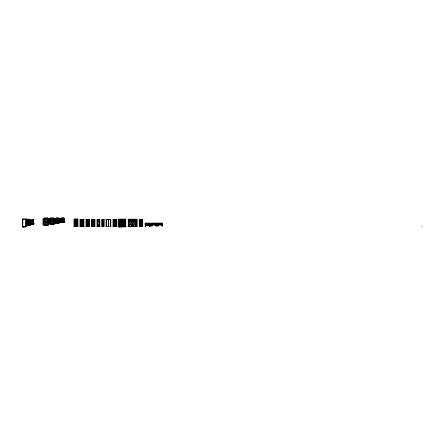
<?xml version="1.0" encoding="UTF-8"?>
<svg xmlns="http://www.w3.org/2000/svg" width="445" height="445" viewBox="0 0 445 445"><rect width="100%" height="100%" fill="white"/><g stroke="black" fill="none" stroke-linecap="round" stroke-linejoin="round"><path stroke-width="0.67" d="M27.362 225.103L27.351 219.713L30.149 219.696L30.149 225.292M27.429 219.786L27.429 225.025L27.429 219.786L30.049 219.786L30.049 225.025M27.518 225.014L27.49 219.786M28.708 224.664L28.708 222.428L28.764 224.658M28.708 220.002L28.764 222.255M29.865 219.975L29.865 222.283L29.887 219.952L27.59 219.952L27.59 224.708L29.887 224.708L29.887 219.952M29.982 222.405L29.982 219.786L29.96 225.014M31.662 222.483L32.496 222.639M31.662 220.464L32.374 220.464M31.834 220.559L31.706 219.719L31.662 220.536M32.93 220.553L32.969 219.719L32.886 220.536L33.614 220.587L33.564 220.019L32.969 219.98L33.102 220.464M33.314 222.45L33.102 219.98L32.969 220.464L33.636 220.464L33.592 219.719L33.275 220.57M33.692 223.868L32.98 224.091M48.477 224.831L48.739 225.159M54.607 223.785L54.869 224.108M59.413 222.689L59.675 223.017M61.221 222.094L60.509 222.061L60.331 222.45M64.481 222.122L64.742 222.45M33.319 222.695L33.636 223.001L33.748 222.667L32.852 222.628M32.185 219.98L32.057 220.464L32.329 219.719L32.24 222.962M31.934 224.046L32.062 223.568L32.196 224.046M31.923 224.241L32.196 223.568L31.667 223.568L32.246 223.523L32.229 224.241L31.667 224.046M33.453 219.98L33.453 220.464M33.242 224.046L33.369 223.568L33.503 224.046M33.242 223.568L33.369 224.046L33.503 223.568L32.98 223.568L33.575 223.523M114.944 226.683L114.944 219.702L113.375 223.229L114.944 226.683L116.518 223.156L114.944 219.702L113.375 223.14L114.944 226.683L116.518 223.229L114.944 219.702L113.375 223.156M89.033 226.683L89.033 219.658L86.33 219.658L86.33 226.683L88.978 223.195L86.374 219.702L88.994 219.702M142.361 219.691L139.563 223.184L142.361 226.672L142.361 219.691L139.563 219.691M33.114 222.066L33.509 223.001L33.598 222.595L32.852 222.695M77.597 226.683L77.597 219.307L74.371 219.307L74.371 226.683L77.558 223.156L74.426 219.702L77.558 223.156M74.415 219.352L74.415 226.683L77.558 223.173L74.415 219.702M83.582 226.683L83.582 219.658L80.35 219.658L80.395 226.683L83.521 223.156L80.395 219.702L83.538 219.702M83.538 223.245L80.406 226.683L83.538 223.156M74.415 226.683L77.558 223.229M80.395 226.683L83.538 223.229L80.395 219.702M27.64 222.255L27.64 220.002M32.062 220.559L31.929 221.721L32.207 221.332M33.219 221.015L33.269 220.57M120.973 223.329L120.973 222.984M123.593 223.329L123.593 222.984M31.617 222.75L32.185 222.483L32.374 222.962L32.374 222.667M31.706 222.745L32.185 222.611L31.706 222.483L31.662 222.962L31.662 222.444M93.183 222.928L93.355 223.106M32.29 220.575L32.385 220.158M33.653 220.153L33.536 219.719M44.177 218.139L47.671 218.139M50.307 218.139L53.8 218.139M56.07 218.139L58.862 218.139M61.137 218.139L63.93 218.139M56.037 218.239L58.896 218.239M61.271 218.195L63.891 218.195M61.137 218.534L63.93 218.534M44.177 218.623L47.671 218.623M50.307 218.623L53.8 218.623M56.07 218.578L58.862 218.578M61.488 218.578L63.585 218.578M59.675 218.64L58.623 218.64L58.629 222.789L59.675 222.789L59.675 218.64L59.669 222.789M26.311 218.918L22.384 218.829L22.384 226.683M63.846 218.884L64.592 218.862L64.592 220.325L63.846 220.325M55.414 218.929L56.153 218.929M58.779 218.929L59.519 218.929M43.26 219.101L44.35 219.101M47.498 219.101L48.588 219.101M49.389 219.101L50.48 219.101M53.628 219.101L54.718 219.101M55.414 219.062L56.153 219.062M58.779 219.062L59.519 219.062M60.481 219.018L61.221 219.018M63.846 219.018L64.592 219.018M55.414 219.19L56.153 219.19M58.779 219.19L59.519 219.19M60.481 219.146L61.221 219.146M63.846 219.146L64.592 219.146M43.26 219.235L44.35 219.235M47.498 219.235L48.588 219.235M49.389 219.235L50.48 219.235M53.628 219.235L54.718 219.235M60.481 219.279L61.221 219.279M63.846 219.279L64.592 219.279M118.787 219.263L125.774 219.263M43.26 219.363L44.35 219.363M47.498 219.363L48.588 219.363M49.389 219.363L50.48 219.363M53.628 219.363L54.718 219.363M55.414 219.324L56.153 219.324M58.779 219.324L59.519 219.324M118.748 219.307L125.818 219.307M28.736 219.457L27.329 219.391L27.329 225.415L28.736 225.415L28.736 219.218L27.423 219.218L27.351 219.713M55.414 219.452L56.153 219.452M58.779 219.452L59.519 219.452M60.481 219.407L61.221 219.407M63.846 219.407L64.592 219.407M43.26 219.496L44.35 219.496M47.498 219.496L48.588 219.496M49.389 219.496L50.48 219.496M53.628 219.496L54.718 219.496M60.481 219.541L61.221 219.541M63.846 219.541L64.592 219.541M43.26 219.63L44.35 219.63M47.498 219.63L48.588 219.63M49.389 219.63L50.48 219.63M53.628 219.63L54.718 219.63M55.414 219.585L56.153 219.585M58.779 219.585L59.519 219.585M55.414 219.713L56.153 219.713M58.779 219.713L59.519 219.713M60.481 219.669L61.221 219.669M63.846 219.669L64.592 219.669M75.528 219.702L74.76 219.702L74.76 220.848L75.528 220.848L75.611 219.702L76.356 219.702L76.356 220.848L75.611 220.848M99.474 219.702L97.383 219.702L99.474 223.195L97.383 226.683L97.338 219.658L99.519 219.658L99.519 226.683M103.752 219.702L102.183 219.702L103.752 223.195L102.183 226.683L102.139 219.658L103.796 219.658L103.752 226.683M106.372 219.702L110.566 219.702L110.566 226.683M116.518 219.702L113.375 219.702L113.375 226.683M125.423 219.702L119.138 219.702L119.138 226.683L119.093 219.658L125.468 219.658L125.468 226.683M43.26 219.758L44.35 219.758M47.498 219.758L48.588 219.758M49.389 219.758L50.48 219.758M53.628 219.758L54.718 219.758M60.481 219.802L61.221 219.802M63.846 219.802L64.592 219.802M27.49 219.858L29.982 219.858M43.26 219.891L44.35 219.891M47.498 219.891L48.588 219.891M49.389 219.891L50.48 219.891M53.628 219.891L54.718 219.891M55.414 219.847L56.153 219.847M58.779 219.847L59.519 219.847M60.481 219.93L61.221 219.93M63.846 219.93L64.592 219.93M122.414 219.919L125.206 219.919L125.206 226.377L122.414 226.377M32.301 220.019L31.706 219.98L31.834 220.464M43.26 220.019L44.35 220.019M47.498 220.019L48.588 220.019M49.389 220.019L50.48 220.019M53.628 220.019L54.718 220.019M55.414 219.975L56.153 219.975M58.779 219.975L59.519 219.975M55.414 220.108L56.153 220.108M58.779 220.108L59.519 220.108M60.481 220.064L61.221 220.064M63.846 220.064L64.592 220.064M43.26 220.153L44.35 220.153M47.498 220.153L48.588 220.153M49.389 220.153L50.48 220.153M53.628 220.153L54.718 220.153M60.481 220.197L61.221 220.197M63.846 220.197L64.592 220.197M43.26 220.281L44.35 220.281M47.498 220.281L48.588 220.281M49.389 220.281L50.48 220.281M53.628 220.281L54.718 220.281M55.414 220.236L56.153 220.236M58.779 220.236L59.519 220.236M55.414 220.37L56.153 220.37M58.779 220.37L59.519 220.37M61.488 220.347L63.585 220.347M43.26 220.414L44.35 220.414M47.498 220.414L48.588 220.414M49.389 220.414L50.48 220.414M53.628 220.414L54.718 220.414M60.481 220.459L61.221 220.459L61.221 221.96L60.481 221.96L60.481 220.498L61.221 220.525M61.488 220.475L63.585 220.475M63.846 220.459L64.592 220.459L64.592 221.96L63.846 221.966M43.26 220.542L44.35 220.542M47.498 220.542L48.588 220.542M49.389 220.542L50.48 220.542M53.628 220.542L54.718 220.542M55.414 220.498L56.153 220.498M58.779 220.498L59.519 220.498M63.846 220.525L64.592 220.498M43.26 220.676L44.35 220.676M47.498 220.676L48.588 220.676M49.389 220.676L50.48 220.676M53.628 220.676L54.718 220.676M56.42 220.648L58.512 220.648M60.481 220.653L61.221 220.653M63.846 220.653L64.592 220.653M43.26 220.803L44.35 220.803M47.498 220.803L48.588 220.803M49.389 220.803L50.48 220.803M53.628 220.803L54.718 220.803M56.42 220.781L58.512 220.781M60.481 220.787L61.221 220.787M63.846 220.787L64.592 220.787M33.147 220.954L33.242 222.066M43.26 220.937L44.35 220.937M47.498 220.937L48.588 220.937M49.389 220.937L50.48 220.937M53.628 220.937L54.718 220.937M60.481 220.915L61.221 220.915M63.846 220.915L64.592 220.915M75.528 220.931L74.76 220.931L74.76 222.088L75.528 222.088L75.611 220.931L76.356 220.931L76.356 222.088L75.611 222.088M55.414 220.959L56.153 220.959M58.779 220.959L59.519 220.959M60.481 221.048L61.221 221.048M63.846 221.048L64.592 221.048M43.26 221.07L44.35 221.07M47.498 221.07L48.588 221.07M49.389 221.07L50.48 221.07M53.628 221.07L54.718 221.07M55.414 221.093L56.153 221.093M58.779 221.093L59.519 221.093M119.36 221.143L122.153 221.143M122.414 221.143L125.206 221.143M43.26 221.198L44.35 221.198M47.498 221.198L48.588 221.198M50.658 221.215L53.45 221.215M55.414 221.221L56.153 221.221M58.779 221.221L59.519 221.221M60.481 221.176L61.271 221.198L61.271 219.997M63.846 221.176L64.592 221.176M119.36 221.226L122.153 221.226M122.414 221.226L125.206 221.226M60.481 221.31L61.221 221.31M63.846 221.31L64.592 221.31M80.873 221.271L83.054 221.271M43.26 221.332L44.35 221.332M47.498 221.332L48.588 221.332M50.658 221.349L53.45 221.349M55.414 221.354L56.153 221.354M58.779 221.354L59.519 221.354M80.873 221.36L83.054 221.36M32.285 221.432L31.879 221.465M43.26 221.46L44.35 221.46M47.498 221.46L48.588 221.46M55.414 221.482L56.153 221.482M58.779 221.482L59.519 221.482M60.481 221.443L61.221 221.443M63.846 221.443L64.592 221.443M43.26 221.593L44.35 221.593M47.498 221.593L48.588 221.593M49.389 221.527L50.48 221.527M53.628 221.527L54.718 221.527M60.481 221.571L61.221 221.571M63.846 221.571L64.592 221.571M49.389 221.66L50.48 221.66M53.628 221.66L54.718 221.66M55.414 221.616L56.153 221.616M58.779 221.616L59.519 221.616M44.528 221.744L47.32 221.744M49.389 221.788L50.48 221.788M53.628 221.788L54.718 221.788M55.414 221.749L56.153 221.749M58.779 221.749L59.519 221.749M60.481 221.705L61.221 221.705M63.846 221.705L64.592 221.705M44.528 221.871L47.32 221.871M55.414 221.877L56.153 221.877M58.779 221.877L59.519 221.877M60.481 221.833L61.221 221.833M63.846 221.833L64.592 221.833M44.35 221.922L43.26 221.894L43.26 224.664L44.35 224.664L44.35 221.894M47.498 221.922L48.594 221.894L48.594 224.664L47.504 224.664L47.504 221.894M49.389 221.922L50.48 221.922M53.628 221.922L54.718 221.922M43.26 222.049L44.35 222.049M47.498 222.049L48.588 222.049M49.389 222.049L50.48 222.049M53.628 222.049L54.718 222.049M55.414 222.011L56.153 222.011M58.779 222.011L59.519 222.011M55.414 222.138L56.153 222.138M58.779 222.138L59.519 222.138M63.846 222.094L64.592 222.094M43.26 222.183L44.35 222.183M47.498 222.183L48.588 222.183M49.389 222.183L50.48 222.183M53.628 222.183L54.718 222.183M61.488 222.244L63.585 222.239M75.528 222.177L74.76 222.177L74.76 223.323L75.528 223.323L75.611 222.177L76.356 222.177L76.356 223.323L75.611 223.323M27.49 222.272L29.982 222.272M43.26 222.316L44.35 222.316M47.498 222.316L48.588 222.316M49.389 222.316L50.48 222.316M53.628 222.316L54.718 222.316M55.414 222.272L56.153 222.272M58.779 222.272L59.519 222.272M61.137 222.289L63.93 222.289M27.49 222.405L29.982 222.372M31.55 222.378L31.856 222.378M55.414 222.4L56.153 222.4M58.779 222.4L59.519 222.4M61.182 222.417L63.891 222.417M43.26 222.444L44.35 222.444M47.498 222.444L48.588 222.444M49.389 222.444L50.48 222.444M53.628 222.444L54.718 222.444M63.891 222.506L61.182 222.289M119.36 222.45L122.153 222.45M122.414 222.45L125.206 222.45M31.706 222.611L32.185 222.611M43.26 222.578L44.35 222.578M47.498 222.578L48.588 222.578M49.389 222.578L50.48 222.578M53.628 222.578L54.718 222.578M119.36 222.539L122.153 222.539M122.414 222.539L125.206 222.539M43.26 222.706L44.35 222.706M47.498 222.706L48.588 222.706M49.389 222.706L50.48 222.706M53.628 222.706L54.718 222.706M56.42 222.8L58.512 222.8M43.26 222.839L44.35 222.839M47.498 222.839L48.588 222.839M49.389 222.839L50.48 222.839M53.628 222.839L54.718 222.839M58.896 222.856L56.037 222.856L56.037 223.334L58.896 223.334L58.862 218.056L56.07 218.056L56.07 223.117L58.862 223.117M81.791 222.889L80.829 222.889L80.829 225.988L81.791 225.988L81.791 222.889L80.873 222.928M83.098 222.889L82.141 222.889L82.141 225.988L83.098 225.988L83.098 222.889L82.18 222.928M43.26 222.967L44.35 222.967M47.498 222.967L48.588 222.967M49.389 222.967L50.48 222.967M53.628 222.967L54.718 222.967M56.037 222.984L58.896 222.984M43.26 223.101L44.35 223.101M47.498 223.101L48.588 223.101M49.389 223.101L50.48 223.101M53.628 223.101L54.718 223.101M120.361 223.156L121.146 223.156M123.415 223.156L124.205 223.156M43.26 223.229L44.35 223.229M47.498 223.229L48.588 223.229M49.389 223.229L50.48 223.229M53.628 223.229L54.718 223.229M108.252 223.195L108.335 223.891M43.26 223.362L44.35 223.362M47.498 223.362L48.588 223.362M49.389 223.362L50.48 223.362M53.628 223.362L54.718 223.362M113.725 223.368L114.593 223.368M115.294 223.368L116.167 223.368M145.192 223.279L150.121 223.279M151.612 223.279L156.278 223.279M157.597 223.279L162.264 223.279M113.725 223.457L114.593 223.457M115.294 223.457L116.167 223.457M43.26 223.49L44.35 223.49M47.498 223.49L48.588 223.49M49.389 223.49L50.48 223.49M53.628 223.49L54.718 223.49M145.254 223.473L150.06 223.473M151.678 223.473L156.217 223.473M157.663 223.473L162.203 223.473M43.26 223.624L44.35 223.624M47.498 223.624L48.588 223.624M32.196 223.69L32.518 223.763M33.503 223.69L34.287 223.729L33.998 223.791M32.758 223.763L32.491 223.774M43.26 223.752L44.35 223.752M47.498 223.752L48.588 223.752M119.36 223.763L122.153 223.763M122.414 223.763L125.206 223.763M32.374 223.874L32.758 223.841M43.26 223.885L44.35 223.885M47.498 223.885L48.588 223.885M119.36 223.846L122.153 223.846M122.414 223.846L125.206 223.846M32.758 223.963L32.491 224.024M43.26 224.019L44.35 224.019M47.498 224.019L48.588 224.019M50.307 223.946L53.8 223.946M75.811 223.935L74.76 223.935L74.76 225.988L75.811 225.988L75.811 223.935L75.767 225.943L74.804 225.943L74.804 223.98M77.208 223.935L76.162 223.935L76.162 225.988L77.208 225.988L77.208 223.935L77.163 225.943L76.201 225.943L76.201 223.98M31.667 224.091L32.758 224.035M50.307 224.074L53.8 224.074M31.667 224.158L32.758 224.141M32.98 224.158L33.603 224.185M43.26 224.147L44.35 224.147M47.498 224.147L48.588 224.147M43.26 224.28L44.35 224.28M47.498 224.28L48.588 224.28M50.307 224.208L53.8 224.208M150.06 224.247L149.859 223.473M151.678 224.247L151.979 224.247M155.911 224.247L156.217 224.247M43.26 224.408L44.35 224.408M47.498 224.408L48.588 224.408M43.26 224.541L44.35 224.541M47.498 224.541L48.588 224.541M113.725 224.503L114.593 224.503M115.294 224.503L116.167 224.503M29.854 224.681L27.623 224.681L27.612 222.394M113.725 224.591L114.593 224.591M115.294 224.591L116.167 224.591M151.612 224.647L156.278 224.647M157.597 224.647L162.264 224.647M151.612 224.708L156.278 224.708M157.597 224.708L162.264 224.708M151.678 224.775L156.217 224.775M157.663 224.775L162.203 224.775M27.49 224.925L29.982 224.925M157.597 224.881L162.264 224.881L162.264 223.101L157.597 223.101L157.663 226.16L157.969 226.16L157.969 224.408M27.329 225.009L30.149 225.009M44.177 224.992L47.671 224.992M151.678 224.992L151.979 224.992M155.911 224.992L156.217 224.992M157.663 224.992L157.969 224.992M161.897 224.992L162.203 224.992M44.177 225.126L47.671 225.126M119.36 225.07L122.153 225.07M122.414 225.07L125.206 225.07M145.254 225.12L150.06 225.12M151.979 225.103L151.678 225.126L151.979 225.164M155.911 225.103L156.217 225.126L155.911 225.164M157.969 225.103L157.663 225.126L157.969 225.164M161.897 225.103L162.203 225.126L161.897 225.164M119.36 225.159L122.153 225.159M122.414 225.159L125.206 225.159M44.177 225.253L47.671 225.253M145.254 225.242L145.693 225.242M149.62 225.242L150.06 225.242M27.329 225.37L28.736 225.37M145.254 225.376L145.693 225.376M149.62 225.376L150.06 225.376M145.254 225.448L145.693 225.448M149.62 225.448L150.06 225.448M145.254 225.515L145.693 225.515M149.62 225.515L150.06 225.515M151.678 225.637L151.979 225.637M155.911 225.637L156.217 225.637M157.663 225.637L157.969 225.637M161.897 225.637L162.203 225.637M80.873 225.943L81.747 225.943M82.18 225.943L83.054 225.943M145.254 225.988L145.693 225.988M149.62 225.988L150.06 225.988M151.678 225.982L151.979 225.982M155.911 225.982L156.217 225.982M157.663 225.982L157.969 225.982M161.897 225.982L162.203 225.982M74.02 226.16L74.371 226.16M77.597 226.16L77.947 226.16M80 226.16L80.35 226.16M83.582 226.16L83.927 226.16M86.024 226.16L86.33 226.16M89.033 226.16L89.339 226.16M91.436 226.16L91.742 226.16M94.624 226.16L94.93 226.16M97.032 226.16L97.338 226.16M99.519 226.16L99.825 226.16M118.748 226.16L119.093 226.16M125.468 226.16L125.818 226.16M145.254 226.505L145.693 226.505M149.62 226.505L150.06 226.505M421.893 226.683L422.233 226.683M22.25 226.75L22.773 226.75M25.916 226.75L26.439 226.75M118.615 226.75L125.946 226.75M33.453 222.628L33.737 222.672M33.992 223.696L33.642 223.64M32.93 220.464L33.603 220.486M32.034 221.432C31.261 222.595 33.169 222.439 31.55 222.467M49.501 223.785L49.239 224.124M32.235 224.113L32.207 223.451L31.856 223.523M88.978 223.195L86.374 219.719L86.374 226.683M43.115 225.176L43.371 224.831M55.525 222.689L55.258 223.017M162.18 223.279L162.203 226.16L161.897 226.16L161.897 224.408M159.933 223.279L159.933 224.881M157.686 223.279L157.747 224.942M156.195 223.279L156.217 226.16L155.911 226.16L155.911 224.408L156.128 224.942M156.151 223.473L156.151 224.247M153.948 223.279L153.948 224.881M151.739 223.473L151.739 224.247M151.762 224.942L151.979 224.408L151.979 226.16L151.678 226.16L151.695 223.279M150.037 223.279L150.06 226.683L149.62 226.683L149.62 224.758M149.837 224.58L149.837 225.12M147.657 223.279L147.657 225.137M145.693 224.758L145.693 226.683L145.254 226.683L145.276 223.279M142.4 226.672L142.445 219.602L139.48 219.602L139.48 226.672M139.519 219.646L139.563 226.672M136.815 226.683L136.815 219.352L128.438 219.352L128.438 226.683M132.627 219.352L132.627 226.683M125.818 226.683L125.774 219.179L118.787 219.179L118.748 226.683M124.333 219.919L124.333 226.377M124.244 219.919L124.244 226.377M123.371 219.919L123.371 226.377M123.287 219.919L123.287 226.377M122.369 219.702L122.369 226.683M122.197 219.702L122.197 226.683M121.279 219.919L121.279 226.377M121.19 219.919L121.19 226.377M120.317 219.919L120.317 226.377M120.228 219.919L120.228 226.377M116.518 226.683L116.562 219.658L113.33 219.658L113.33 226.683M110.605 226.683L110.605 219.658L106.327 219.658L106.372 226.683M108.513 219.702L108.513 226.683M108.424 219.702L108.424 226.683M94.624 226.683L94.668 219.613L91.698 219.613L91.742 226.683M94.579 226.683L94.579 219.702L91.787 219.702L91.787 226.683M82.008 220.18L81.919 222.361M77.558 219.352L77.558 226.683M63.629 218.534L63.629 222.289M63.429 220.347L63.429 218.784L61.638 218.784L61.638 220.347M63.429 220.475L63.429 222.038L61.638 222.038L61.638 220.475M62.578 218.784L62.578 220.347M62.578 220.475L62.578 222.038M62.489 218.784L62.489 220.347M62.489 220.475L62.489 222.038M61.443 218.534L61.443 222.289M58.556 218.578L58.556 222.856M58.362 220.648L58.362 218.829L56.571 218.829L56.571 220.648M58.362 220.781L58.362 222.606L56.571 222.606L56.571 220.781M57.511 218.829L57.511 220.648M57.511 220.781L57.511 222.606M57.422 218.829L57.422 220.648M57.422 220.781L57.422 222.606M56.376 218.578L56.376 222.856M53.495 218.623L53.495 223.946M53.45 218.662L53.45 223.902M53.294 221.215L53.294 218.873L50.808 218.873L50.808 221.215M53.294 221.349L53.294 223.696L50.808 223.696L50.808 221.349M52.098 218.873L52.098 221.215M52.098 221.349L52.098 223.696M52.009 218.873L52.009 221.215M52.009 221.349L52.009 223.696M50.613 218.623L50.613 223.946M47.365 218.623L47.365 224.992M47.32 218.662L47.32 224.947M47.17 221.744L47.17 218.873L44.684 218.873L44.684 221.744M47.17 221.871L47.17 224.742L44.684 224.742L44.684 221.871M45.968 218.873L45.968 221.744M45.968 221.871L45.968 224.742M45.88 218.873L45.88 221.744M45.88 221.871L45.88 224.742M44.483 218.623L44.483 224.992M33.503 223.523L33.503 224.091M33.369 223.568L33.369 224.046M33.236 224.241L33.197 223.451L33.547 223.451L33.542 224.241L32.98 224.046M32.368 223.69L32.368 224.141M32.218 220.559L32.218 221.465M32.062 223.568L32.062 224.046M31.929 221.794L31.918 222.3M26.311 218.829L26.311 226.683M25.96 226.683L25.96 219.307L22.728 219.307L22.728 226.683M25.916 219.352L25.916 226.861L22.773 226.861L22.773 219.352M27.234 219.596L27.234 225.248L30.243 225.248L30.243 219.596L27.234 219.596M130.268 223.802L128.961 225.749L128.961 221.86L130.268 223.802M131.853 221.449L130.53 223.412L129.211 221.449L131.853 221.449M130.53 224.197L129.211 226.16L131.853 226.16L130.53 224.197M132.104 221.86L130.797 223.802L132.104 225.749L132.104 221.86M134.457 223.802L133.15 225.749L133.15 221.86L134.457 223.802M136.048 221.449L134.724 223.412L133.4 221.449L136.048 221.449M134.724 224.197L133.4 226.16L136.048 226.16L134.724 224.197M136.292 221.86L134.985 223.802L136.292 225.749L136.292 221.86M129.962 219.83L130.007 220.965L129.962 219.83M131.097 219.83L131.058 220.965L131.097 219.83M134.156 219.83L134.112 220.965L134.156 219.83M135.291 219.83L135.247 220.965L135.336 219.852M47.671 218.056L44.177 218.056L44.177 225.431L47.671 225.431L47.671 218.056M53.8 218.056L50.307 218.056L50.307 224.38L53.8 224.38L53.8 218.056M63.93 218.056L61.137 218.056L61.137 222.55L63.93 222.55L63.93 218.056M61.377 218.601L60.325 218.601L60.325 222.222L61.377 222.222L61.371 218.601M64.742 218.601L63.691 218.601L63.691 222.222L64.742 222.222L64.742 218.601M48.744 218.684L43.109 218.684L43.109 224.931L48.744 224.931L48.739 218.684M54.874 218.684L49.234 218.684L49.239 223.88L54.874 223.88L54.869 218.684M56.309 218.64L55.258 218.64L55.263 222.789L56.309 222.789L56.304 218.64M56.153 218.907L55.408 218.907L55.408 220.631L56.153 220.631L56.153 218.907M59.524 218.907L58.779 218.907L58.779 220.631L59.524 220.631L59.524 218.907M61.221 218.884L60.481 218.862L60.481 220.325L61.221 220.325L61.221 218.862M44.35 218.973L43.26 218.946L43.26 221.721L44.35 221.721L44.35 218.946M48.594 218.946L47.498 218.973L47.504 221.721L48.594 221.721L48.594 218.946M50.48 218.973L49.389 218.946L49.389 221.198L50.48 221.198L50.48 218.946M54.718 218.946L53.628 218.973L53.628 221.198L54.718 221.198L54.718 218.946M77.947 218.957L74.02 218.957L74.02 226.683L77.947 226.683L77.947 218.957M136.993 219.179L128.26 219.179L128.26 226.683L136.993 226.683L136.993 219.179M83.927 219.307L80 219.307L80 226.683L83.927 226.683L83.927 219.307M89.339 219.352L86.024 219.352L86.024 226.683L89.339 226.683L89.339 219.352M94.93 219.352L91.436 219.352L91.436 226.683L94.93 226.683L94.93 219.352M99.825 219.352L97.032 219.352L97.032 226.683L99.825 226.683L99.825 219.352M104.102 219.352L101.833 219.352L101.833 226.683L104.102 226.683L104.102 219.352M116.868 219.352L113.024 219.352L113.024 226.683L116.868 226.683L116.868 219.352M142.706 219.34L139.218 219.34L139.218 226.672L142.706 226.672L142.706 219.34M110.827 219.441L106.11 219.441L106.11 226.683L110.827 226.683L110.827 219.441M30.327 219.524L27.151 219.524L27.151 225.109L30.327 225.109L30.327 219.524M77.208 219.702L76.445 219.702L76.445 220.848L77.208 220.848L77.208 219.702M122.153 219.919L119.36 219.919L119.36 226.377L122.153 226.377L122.153 219.919M132.104 219.874L128.961 219.874L128.961 220.926L132.104 220.926L132.104 219.874M136.292 219.874L133.15 219.874L133.15 220.926L136.292 220.926L136.292 219.874M88.644 220.053L86.725 220.053L86.725 220.965L88.644 220.965L88.644 220.053M94.229 220.053L92.137 220.053L92.137 220.965L94.229 220.965L94.229 220.053M99.129 220.053L97.728 220.053L97.728 225.988L99.129 225.988L99.129 220.053M103.407 220.053L102.534 220.053L102.534 225.988L103.407 225.988L103.407 220.053M114.593 220.053L113.725 220.053L113.725 221.098L114.593 221.098L114.593 220.053M116.167 220.053L115.294 220.053L115.294 221.098L116.167 221.098L116.167 220.053M140.787 220.041L139.914 220.041L139.914 220.954L140.787 220.954L140.787 220.041M142.011 220.041L141.137 220.041L141.137 220.954L142.011 220.954L142.011 220.041M83.054 220.18L80.873 220.18L80.873 222.361L83.054 222.361L83.054 220.18M56.153 220.831L55.408 220.803L55.408 222.528L56.153 222.533L56.153 220.803M59.524 220.803L58.779 220.831L58.779 222.528L59.524 222.528L59.524 220.803M77.208 220.931L76.445 220.931L76.445 222.088L77.208 222.088L77.208 220.931M114.593 221.187L113.725 221.187L113.725 222.233L114.593 222.233L114.593 221.187M116.167 221.187L115.294 221.187L115.294 222.233L116.167 222.233L116.167 221.187M88.644 221.315L86.725 221.315L86.725 222.233L88.644 222.233L88.644 221.315M94.229 221.315L92.137 221.315L92.137 222.233L94.229 222.233L94.229 221.315M140.787 221.304L139.914 221.304L139.914 223.49L140.787 223.49L140.787 221.304M142.011 221.304L141.137 221.304L141.137 223.49L142.011 223.49L142.011 221.304M50.48 221.399L49.389 221.371L49.389 223.618L50.48 223.618L50.48 221.371M54.718 221.371L53.628 221.399L53.628 223.618L54.718 223.618L54.718 221.371M77.208 222.177L76.445 222.177L76.445 223.323L77.208 223.323L77.208 222.177M114.593 222.322L113.725 222.322L113.725 225.637L114.593 225.637L114.593 222.322M116.167 222.322L115.294 222.322L115.294 225.637L116.167 225.637L116.167 222.322M88.644 222.583L86.725 222.583L86.725 223.501L88.644 223.501L88.644 222.583M94.229 222.583L92.137 222.583L92.137 223.501L94.229 223.501L94.229 222.583M150.121 223.101L145.192 223.101L145.192 225.137L150.121 225.137L150.121 223.101M156.278 223.101L151.612 223.101L151.612 224.881L156.278 224.881L156.278 223.101M108.686 223.195L108.597 223.891L108.686 223.195M88.644 223.846L86.725 223.846L86.725 224.764L88.644 224.764L88.644 223.846M94.229 223.846L92.137 223.846L92.137 224.764L94.229 224.764L94.229 223.846M140.787 223.835L139.914 223.835L139.914 226.021L140.787 226.021L140.787 223.835M142.011 223.835L141.137 223.835L141.137 226.021L142.011 226.021L142.011 223.835M150.121 224.903L145.192 224.903L150.121 224.959M88.644 225.114L86.725 225.114L86.725 226.032L88.644 226.032L88.644 225.114M94.229 225.114L92.137 225.114L92.137 226.032L94.229 226.032L94.229 225.114M26.439 226.683L22.25 226.944L26.439 226.683M125.946 226.683L118.615 226.944L125.946 226.683"/></g></svg>
